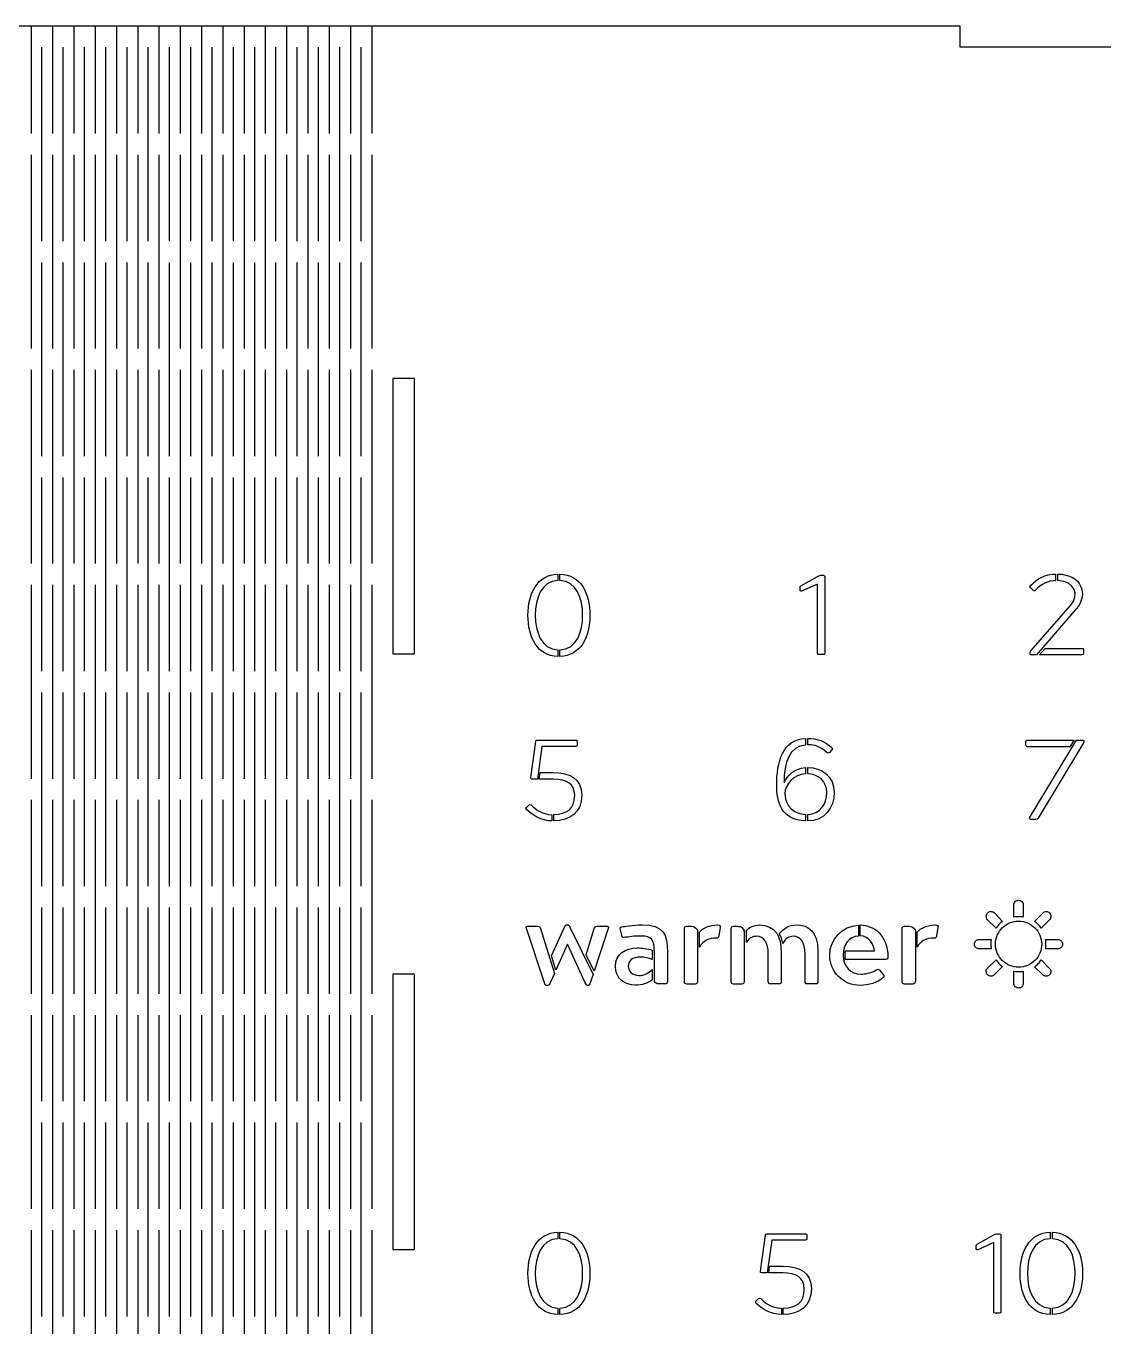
# Model space of a CAD drawing. Header units: centimetres. Extents: x 0 to 98.9, y 0 to 60.
# Drawn here: x 28.56 to 43.76, y 15.11 to 33.45 of the extents above; entities that cross this region are included whole.
import ezdxf

# ---------------------------------------------------------------- set-up
doc = ezdxf.new("R2010")
doc.units = ezdxf.units.CM
doc.header["$MEASUREMENT"] = 0
for name, color, linetype in [('librarydisplayBookMeasured-cut v5_Inner side slot', 7, 'Continuous'), ('librarydisplayBookMeasured-cut v5_Sketch7', 7, 'Continuous'), ('librarydisplayNEW v15_Front face', 7, 'Continuous')]:
    doc.layers.add(name, color=color, linetype=linetype)

# ---------------------------------------------------------------- blocks, each defined once
blk = doc.blocks.new('librarydisplayNEWv15')
at = {"layer": 'librarydisplayNEW v15_Front face'}
for p, q in [((4.857, 25.727), (4.857, 25.635)), ((4.887, 25.635), (4.887, 25.727)), ((8.284, 25.561), (8.517, 25.69)), ((8.561, 25.709), (8.599, 25.709)), ((8.621, 25.687), (8.621, 24.612)), ((11.877, 25.727), (11.877, 25.635)), ((11.91, 25.635), (11.91, 25.727)), ((8.273, 25.498), (8.273, 25.538)), ((8.517, 25.583), (8.295, 25.483)), ((8.517, 24.612), (8.517, 25.583)), ((11.558, 25.498), (11.521, 25.535)), ((11.877, 25.635), (11.88, 25.635)), ((11.529, 24.642), (12.092, 25.29)), ((12.166, 25.235), (11.606, 24.586)), ((4.857, 24.657), (4.857, 24.564)), ((4.887, 24.564), (4.887, 24.657)), ((8.599, 24.59), (8.539, 24.59)), ((11.517, 24.598), (11.517, 24.612)), ((11.606, 24.586), (11.529, 24.586)), ((11.651, 24.586), (11.729, 24.679)), ((12.247, 24.586), (11.651, 24.586)), ((11.729, 24.679), (12.247, 24.679)), ((12.269, 24.657), (12.269, 24.609)), ((4.476, 22.857), (4.546, 23.364)), ((4.568, 23.386), (5.109, 23.386)), ((5.131, 23.364), (5.131, 23.316)), ((8.347, 23.409), (8.347, 23.316)), ((8.38, 23.32), (8.38, 23.409)), ((11.458, 23.312), (11.458, 23.364)), ((11.48, 23.386), (12.136, 23.386)), ((11.51, 22.29), (12.173, 23.386)), ((12.258, 23.323), (11.629, 22.286)), ((12.136, 23.386), (12.077, 23.29)), ((12.173, 23.386), (12.255, 23.386)), ((12.273, 23.368), (12.273, 23.36)), ((4.631, 23.294), (4.568, 22.834)), ((5.109, 23.294), (4.631, 23.294)), ((8.721, 23.249), (8.687, 23.212)), ((12.077, 23.29), (11.48, 23.29)), ((8.347, 22.997), (8.347, 22.912)), ((8.38, 22.912), (8.38, 22.997)), ((4.568, 22.834), (4.498, 22.834)), ((4.594, 22.834), (4.605, 22.927)), ((4.794, 22.834), (4.594, 22.834)), ((4.605, 22.927), (4.794, 22.927)), ((4.413, 22.434), (4.45, 22.471)), ((4.772, 22.334), (4.772, 22.245)), ((4.798, 22.245), (4.798, 22.338)), ((4.798, 22.338), (4.802, 22.338)), ((8.347, 22.338), (8.347, 22.245)), ((8.38, 22.245), (8.38, 22.338)), ((11.599, 22.268), (11.525, 22.268)), ((11.014, 20.949), (11.128, 20.827)), ((11.288, 20.89), (11.288, 21.06)), ((11.421, 21.06), (11.421, 20.89)), ((11.58, 20.83), (11.699, 20.949)), ((4.668, 19.964), (4.416, 20.727)), ((4.431, 20.76), (4.572, 20.76)), ((4.613, 20.73), (4.809, 20.097)), ((4.765, 20.345), (4.95, 20.749)), ((4.983, 20.782), (4.994, 20.782)), ((5.028, 20.749), (5.354, 20.082)), ((5.254, 20.36), (5.368, 20.727)), ((5.565, 20.727), (5.368, 20.127)), ((5.413, 20.76), (5.55, 20.76)), ((6.643, 19.978), (6.643, 20.727)), ((6.676, 20.76), (6.735, 20.76)), ((7.146, 20.745), (7.128, 20.627)), ((7.302, 19.978), (7.302, 20.727)), ((7.335, 20.76), (7.395, 20.76)), ((7.454, 20.741), (7.483, 20.697)), ((9.095, 20.775), (9.095, 20.623)), ((9.121, 20.627), (9.121, 20.779)), ((9.713, 19.978), (9.713, 20.727)), ((9.747, 20.76), (9.806, 20.76)), ((10.217, 20.745), (10.199, 20.627)), ((11.036, 20.734), (10.917, 20.853)), ((11.791, 20.853), (11.673, 20.734)), ((5.757, 20.634), (5.739, 20.712)), ((6.828, 20.712), (6.828, 19.978)), ((6.854, 20.671), (6.85, 20.671)), ((6.854, 20.467), (6.854, 20.671)), ((7.483, 20.697), (7.483, 19.978)), ((7.517, 20.697), (7.513, 20.697)), ((7.517, 20.53), (7.517, 20.697)), ((9.899, 20.712), (9.899, 19.978)), ((9.925, 20.671), (9.921, 20.671)), ((9.925, 20.467), (9.925, 20.671)), ((10.799, 20.575), (10.969, 20.575)), ((11.736, 20.575), (11.906, 20.575)), ((4.991, 20.508), (4.828, 20.141)), ((5.242, 19.964), (4.991, 20.508)), ((5.368, 20.127), (5.254, 20.36)), ((6.187, 20.423), (6.187, 20.293)), ((6.22, 20.412), (6.217, 20.412)), ((6.22, 19.982), (6.22, 20.412)), ((6.402, 20.393), (6.402, 19.982)), ((7.824, 19.982), (7.824, 20.371)), ((8.006, 20.39), (8.006, 19.982)), ((8.343, 19.982), (8.343, 20.371)), ((8.524, 20.412), (8.524, 19.982)), ((8.913, 20.412), (9.324, 20.412)), ((10.969, 20.441), (10.799, 20.441)), ((11.906, 20.441), (11.736, 20.441)), ((4.828, 20.141), (4.765, 20.345)), ((8.88, 20.353), (8.88, 20.345)), ((9.476, 20.293), (8.91, 20.293)), ((10.917, 20.171), (11.036, 20.286)), ((11.128, 20.193), (11.01, 20.075)), ((11.695, 20.075), (11.58, 20.19)), ((11.673, 20.286), (11.791, 20.167)), ((4.809, 20.097), (4.75, 19.964)), ((5.354, 20.082), (5.313, 19.964)), ((6.187, 20.149), (6.187, 20.004)), ((9.395, 20.141), (9.443, 20.082)), ((11.288, 19.956), (11.288, 20.127)), ((11.421, 20.127), (11.421, 19.956)), ((4.716, 19.927), (4.694, 19.927)), ((5.287, 19.927), (5.276, 19.927)), ((6.369, 19.949), (6.272, 19.949)), ((6.791, 19.945), (6.676, 19.945)), ((6.828, 19.978), (6.824, 19.978)), ((7.45, 19.945), (7.335, 19.945)), ((7.972, 19.949), (7.858, 19.949)), ((8.491, 19.949), (8.376, 19.949)), ((9.862, 19.945), (9.747, 19.945)), ((9.899, 19.978), (9.895, 19.978)), ((4.857, 16.448), (4.857, 16.356)), ((4.887, 16.356), (4.887, 16.448)), ((7.713, 15.896), (7.784, 16.404)), ((7.806, 16.426), (8.347, 16.426)), ((7.873, 16.334), (7.81, 15.874)), ((8.347, 16.334), (7.873, 16.334)), ((8.369, 16.404), (8.369, 16.356)), ((10.769, 16.278), (11.003, 16.408)), ((11.047, 16.426), (11.084, 16.426)), ((11.106, 16.404), (11.106, 15.33)), ((11.799, 16.448), (11.799, 16.356)), ((11.832, 16.356), (11.832, 16.448)), ((10.758, 16.215), (10.758, 16.256)), ((11.003, 16.3), (10.78, 16.2)), ((11.003, 15.33), (11.003, 16.3)), ((7.832, 15.874), (7.843, 15.967)), ((7.843, 15.967), (8.032, 15.967)), ((7.81, 15.874), (7.735, 15.874)), ((8.032, 15.874), (7.832, 15.874)), ((7.65, 15.474), (7.687, 15.511)), ((4.857, 15.378), (4.857, 15.285)), ((4.887, 15.285), (4.887, 15.378)), ((8.01, 15.374), (8.01, 15.285)), ((8.035, 15.285), (8.035, 15.378)), ((8.035, 15.378), (8.039, 15.378)), ((11.084, 15.308), (11.025, 15.308)), ((11.799, 15.378), (11.799, 15.285)), ((11.832, 15.285), (11.832, 15.378))]:
    blk.add_line(p, q, dxfattribs=at)
for points in [[(4.435, 25.146), (4.435, 25.453), (4.565, 25.716), (4.857, 25.727)], [(4.887, 25.727), (5.18, 25.716), (5.309, 25.457), (5.309, 25.146)], [(8.517, 25.69), (8.536, 25.701), (8.547, 25.709), (8.561, 25.709)], [(8.599, 25.709), (8.617, 25.709), (8.621, 25.701), (8.621, 25.687)], [(11.521, 25.564), (11.617, 25.661), (11.732, 25.724), (11.877, 25.727)], [(11.91, 25.727), (12.236, 25.72), (12.351, 25.446), (12.166, 25.235)], [(4.857, 25.635), (4.62, 25.627), (4.539, 25.379), (4.539, 25.146)], [(5.206, 25.146), (5.206, 25.379), (5.124, 25.624), (4.887, 25.635)], [(8.273, 25.538), (8.273, 25.55), (8.273, 25.553), (8.284, 25.561)], [(8.295, 25.483), (8.28, 25.479), (8.273, 25.483), (8.273, 25.498)], [(11.521, 25.535), (11.51, 25.546), (11.51, 25.553), (11.521, 25.564)], [(11.592, 25.498), (11.58, 25.487), (11.569, 25.487), (11.558, 25.498)], [(11.88, 25.635), (11.773, 25.631), (11.673, 25.587), (11.592, 25.498)], [(12.092, 25.29), (12.21, 25.424), (12.158, 25.627), (11.91, 25.635)], [(4.857, 24.564), (4.565, 24.572), (4.435, 24.835), (4.435, 25.146)], [(4.539, 25.146), (4.539, 24.912), (4.62, 24.668), (4.857, 24.657)], [(4.887, 24.657), (5.128, 24.668), (5.206, 24.912), (5.206, 25.146)], [(5.309, 25.146), (5.309, 24.838), (5.18, 24.575), (4.887, 24.564)], [(8.539, 24.59), (8.521, 24.59), (8.517, 24.594), (8.517, 24.612)], [(8.621, 24.612), (8.621, 24.594), (8.617, 24.59), (8.599, 24.59)], [(11.517, 24.612), (11.517, 24.623), (11.521, 24.631), (11.529, 24.642)], [(11.529, 24.586), (11.517, 24.586), (11.517, 24.59), (11.517, 24.598)], [(12.247, 24.679), (12.266, 24.679), (12.269, 24.675), (12.269, 24.657)], [(12.269, 24.609), (12.269, 24.59), (12.266, 24.586), (12.247, 24.586)], [(4.546, 23.364), (4.546, 23.383), (4.55, 23.386), (4.568, 23.386)], [(5.109, 23.386), (5.124, 23.386), (5.131, 23.383), (5.131, 23.364)], [(5.131, 23.316), (5.131, 23.301), (5.124, 23.294), (5.109, 23.294)], [(7.943, 22.749), (7.943, 23.075), (8.024, 23.394), (8.347, 23.409)], [(8.347, 23.316), (8.124, 23.301), (8.047, 23.068), (8.047, 22.783)], [(8.38, 23.409), (8.521, 23.409), (8.617, 23.368), (8.721, 23.279)], [(8.65, 23.212), (8.558, 23.294), (8.487, 23.32), (8.38, 23.32)], [(11.458, 23.364), (11.458, 23.383), (11.466, 23.386), (11.48, 23.386)], [(11.48, 23.29), (11.466, 23.29), (11.458, 23.294), (11.458, 23.312)], [(12.255, 23.386), (12.266, 23.386), (12.273, 23.383), (12.273, 23.368)], [(12.273, 23.36), (12.273, 23.349), (12.269, 23.342), (12.258, 23.323)], [(8.687, 23.212), (8.676, 23.201), (8.665, 23.197), (8.65, 23.212)], [(8.721, 23.279), (8.732, 23.268), (8.732, 23.26), (8.721, 23.249)], [(8.047, 22.783), (8.091, 22.886), (8.184, 22.983), (8.347, 22.997)], [(8.38, 22.997), (8.584, 23.001), (8.754, 22.871), (8.754, 22.645)], [(4.498, 22.834), (4.479, 22.834), (4.472, 22.838), (4.476, 22.857)], [(4.794, 22.927), (5.017, 22.927), (5.194, 22.849), (5.194, 22.608)], [(5.094, 22.605), (5.094, 22.775), (4.976, 22.834), (4.794, 22.834)], [(8.347, 22.245), (8.006, 22.257), (7.943, 22.52), (7.943, 22.749)], [(8.347, 22.912), (8.191, 22.897), (8.058, 22.764), (8.058, 22.627)], [(8.65, 22.645), (8.65, 22.808), (8.524, 22.908), (8.38, 22.912)], [(5.194, 22.608), (5.194, 22.364), (5.031, 22.253), (4.798, 22.245)], [(4.802, 22.338), (4.98, 22.342), (5.094, 22.408), (5.094, 22.605)], [(8.058, 22.627), (8.058, 22.553), (8.098, 22.349), (8.347, 22.338)], [(8.38, 22.338), (8.558, 22.342), (8.65, 22.486), (8.65, 22.645)], [(8.754, 22.645), (8.754, 22.431), (8.617, 22.245), (8.38, 22.245)], [(4.413, 22.408), (4.402, 22.42), (4.405, 22.423), (4.413, 22.434)], [(4.772, 22.245), (4.624, 22.249), (4.509, 22.316), (4.413, 22.408)], [(4.45, 22.471), (4.461, 22.482), (4.468, 22.482), (4.479, 22.471)], [(4.479, 22.471), (4.539, 22.412), (4.631, 22.338), (4.772, 22.334)], [(11.525, 22.268), (11.514, 22.268), (11.503, 22.275), (11.51, 22.29)], [(11.629, 22.286), (11.621, 22.275), (11.614, 22.268), (11.599, 22.268)], [(11.288, 21.06), (11.288, 21.079), (11.295, 21.093), (11.306, 21.108)], [(11.306, 21.108), (11.317, 21.123), (11.336, 21.127), (11.354, 21.127)], [(11.354, 21.127), (11.373, 21.127), (11.388, 21.119), (11.402, 21.108)], [(11.402, 21.108), (11.417, 21.093), (11.421, 21.079), (11.421, 21.06)], [(10.899, 20.901), (10.899, 20.919), (10.906, 20.934), (10.917, 20.949)], [(10.917, 20.949), (10.925, 20.956), (10.932, 20.96), (10.939, 20.964)], [(10.939, 20.964), (10.947, 20.967), (10.954, 20.967), (10.965, 20.967)], [(10.965, 20.967), (10.973, 20.967), (10.98, 20.967), (10.991, 20.964)], [(10.991, 20.964), (10.999, 20.96), (11.006, 20.956), (11.014, 20.949)], [(11.699, 20.949), (11.706, 20.956), (11.714, 20.96), (11.721, 20.964)], [(11.721, 20.964), (11.728, 20.967), (11.736, 20.967), (11.747, 20.967)], [(11.747, 20.967), (11.754, 20.967), (11.762, 20.967), (11.769, 20.964)], [(11.769, 20.964), (11.777, 20.96), (11.784, 20.956), (11.791, 20.949)], [(11.791, 20.949), (11.803, 20.934), (11.81, 20.919), (11.81, 20.901)], [(4.416, 20.727), (4.405, 20.753), (4.409, 20.76), (4.431, 20.76)], [(4.572, 20.76), (4.594, 20.76), (4.605, 20.753), (4.613, 20.73)], [(4.95, 20.749), (4.961, 20.767), (4.965, 20.782), (4.983, 20.782)], [(4.994, 20.782), (5.009, 20.782), (5.016, 20.767), (5.028, 20.749)], [(5.368, 20.727), (5.379, 20.753), (5.387, 20.76), (5.413, 20.76)], [(5.55, 20.76), (5.572, 20.76), (5.576, 20.753), (5.565, 20.727)], [(5.739, 20.712), (5.731, 20.738), (5.735, 20.749), (5.761, 20.753)], [(5.761, 20.753), (5.78, 20.756), (5.924, 20.782), (6.043, 20.782)], [(6.043, 20.782), (6.35, 20.782), (6.402, 20.649), (6.402, 20.393)], [(6.643, 20.727), (6.643, 20.753), (6.65, 20.76), (6.676, 20.76)], [(6.735, 20.76), (6.783, 20.76), (6.791, 20.749), (6.828, 20.712)], [(6.85, 20.671), (6.906, 20.741), (6.995, 20.779), (7.113, 20.779)], [(7.113, 20.779), (7.146, 20.779), (7.15, 20.767), (7.146, 20.745)], [(7.302, 20.727), (7.302, 20.753), (7.313, 20.76), (7.335, 20.76)], [(7.395, 20.76), (7.424, 20.76), (7.443, 20.756), (7.454, 20.741)], [(7.513, 20.697), (7.561, 20.749), (7.624, 20.779), (7.698, 20.779)], [(7.698, 20.779), (7.928, 20.779), (8.006, 20.616), (8.006, 20.39)], [(7.98, 20.649), (8.039, 20.734), (8.121, 20.779), (8.217, 20.779)], [(8.217, 20.779), (8.395, 20.779), (8.524, 20.686), (8.524, 20.412)], [(8.691, 20.349), (8.691, 20.571), (8.869, 20.767), (9.095, 20.775)], [(9.121, 20.779), (9.38, 20.771), (9.51, 20.564), (9.51, 20.33)], [(9.713, 20.727), (9.713, 20.753), (9.721, 20.76), (9.747, 20.76)], [(9.806, 20.76), (9.854, 20.76), (9.862, 20.749), (9.899, 20.712)], [(9.921, 20.671), (9.976, 20.741), (10.065, 20.779), (10.184, 20.779)], [(10.184, 20.779), (10.217, 20.779), (10.221, 20.767), (10.217, 20.745)], [(10.917, 20.853), (10.902, 20.867), (10.899, 20.882), (10.899, 20.901)], [(11.128, 20.827), (11.091, 20.801), (11.062, 20.771), (11.036, 20.734)], [(11.054, 20.634), (11.073, 20.675), (11.095, 20.708), (11.125, 20.738)], [(11.125, 20.738), (11.154, 20.767), (11.188, 20.79), (11.228, 20.808)], [(11.228, 20.808), (11.269, 20.827), (11.31, 20.834), (11.354, 20.834)], [(11.321, 20.893), (11.31, 20.893), (11.299, 20.89), (11.288, 20.89)], [(11.354, 20.893), (11.343, 20.893), (11.332, 20.893), (11.321, 20.893)], [(11.388, 20.893), (11.377, 20.893), (11.365, 20.893), (11.354, 20.893)], [(11.354, 20.834), (11.399, 20.834), (11.44, 20.827), (11.48, 20.808)], [(11.421, 20.89), (11.41, 20.893), (11.399, 20.893), (11.388, 20.893)], [(11.48, 20.808), (11.521, 20.79), (11.554, 20.767), (11.584, 20.738)], [(11.632, 20.786), (11.617, 20.801), (11.599, 20.816), (11.58, 20.83)], [(11.584, 20.738), (11.614, 20.708), (11.636, 20.675), (11.654, 20.634)], [(11.673, 20.734), (11.662, 20.753), (11.647, 20.767), (11.632, 20.786)], [(11.81, 20.901), (11.81, 20.882), (11.803, 20.867), (11.791, 20.853)], [(5.794, 20.601), (5.768, 20.597), (5.761, 20.608), (5.757, 20.634)], [(6.031, 20.623), (5.939, 20.623), (5.854, 20.612), (5.794, 20.601)], [(6.217, 20.412), (6.217, 20.564), (6.18, 20.623), (6.031, 20.623)], [(7.091, 20.593), (6.991, 20.593), (6.902, 20.556), (6.854, 20.467)], [(7.128, 20.627), (7.124, 20.601), (7.117, 20.593), (7.091, 20.593)], [(7.658, 20.619), (7.602, 20.619), (7.55, 20.597), (7.517, 20.53)], [(7.824, 20.371), (7.824, 20.527), (7.769, 20.619), (7.658, 20.619)], [(8.028, 20.516), (8.024, 20.564), (8.006, 20.623), (7.98, 20.649)], [(8.176, 20.619), (8.124, 20.616), (8.061, 20.593), (8.028, 20.516)], [(8.343, 20.371), (8.343, 20.541), (8.28, 20.619), (8.176, 20.619)], [(9.095, 20.623), (8.965, 20.616), (8.88, 20.504), (8.88, 20.353)], [(9.324, 20.412), (9.313, 20.504), (9.25, 20.619), (9.121, 20.627)], [(10.162, 20.593), (10.062, 20.593), (9.973, 20.556), (9.925, 20.467)], [(10.199, 20.627), (10.195, 20.601), (10.188, 20.593), (10.162, 20.593)], [(10.732, 20.508), (10.732, 20.527), (10.739, 20.541), (10.751, 20.556)], [(10.751, 20.556), (10.762, 20.571), (10.78, 20.575), (10.799, 20.575)], [(10.969, 20.575), (10.969, 20.564), (10.965, 20.553), (10.965, 20.541)], [(11.028, 20.508), (11.028, 20.553), (11.036, 20.593), (11.054, 20.634)], [(11.654, 20.634), (11.669, 20.593), (11.68, 20.553), (11.68, 20.508)], [(11.74, 20.541), (11.74, 20.553), (11.736, 20.564), (11.736, 20.575)], [(11.906, 20.575), (11.925, 20.575), (11.94, 20.567), (11.954, 20.556)], [(11.954, 20.556), (11.969, 20.545), (11.973, 20.527), (11.973, 20.508)], [(5.668, 20.197), (5.668, 20.371), (5.805, 20.456), (5.98, 20.456)], [(5.98, 20.456), (6.035, 20.456), (6.12, 20.445), (6.187, 20.423)], [(8.91, 20.293), (8.906, 20.33), (8.906, 20.375), (8.913, 20.412)], [(10.736, 20.482), (10.732, 20.49), (10.732, 20.497), (10.732, 20.508)], [(10.751, 20.46), (10.743, 20.467), (10.739, 20.471), (10.736, 20.482)], [(10.773, 20.445), (10.765, 20.449), (10.758, 20.453), (10.751, 20.46)], [(10.799, 20.441), (10.788, 20.441), (10.78, 20.441), (10.773, 20.445)], [(10.965, 20.541), (10.965, 20.53), (10.962, 20.519), (10.962, 20.508)], [(10.962, 20.508), (10.962, 20.497), (10.962, 20.486), (10.965, 20.475)], [(10.965, 20.475), (10.965, 20.464), (10.969, 20.453), (10.969, 20.441)], [(11.054, 20.382), (11.036, 20.423), (11.028, 20.464), (11.028, 20.508)], [(11.125, 20.278), (11.095, 20.308), (11.073, 20.341), (11.054, 20.382)], [(11.654, 20.382), (11.636, 20.341), (11.614, 20.308), (11.584, 20.278)], [(11.68, 20.508), (11.68, 20.464), (11.673, 20.423), (11.654, 20.382)], [(11.736, 20.441), (11.74, 20.453), (11.74, 20.464), (11.74, 20.475)], [(11.74, 20.508), (11.74, 20.519), (11.74, 20.53), (11.74, 20.541)], [(11.74, 20.475), (11.74, 20.486), (11.74, 20.497), (11.74, 20.508)], [(11.932, 20.445), (11.925, 20.441), (11.914, 20.441), (11.906, 20.441)], [(11.954, 20.46), (11.947, 20.453), (11.94, 20.449), (11.932, 20.445)], [(11.969, 20.482), (11.966, 20.475), (11.962, 20.467), (11.954, 20.46)], [(11.973, 20.508), (11.973, 20.501), (11.973, 20.49), (11.969, 20.482)], [(5.95, 19.93), (5.805, 19.93), (5.668, 20.019), (5.668, 20.197)], [(6.024, 20.327), (5.902, 20.327), (5.85, 20.271), (5.85, 20.197)], [(5.85, 20.197), (5.85, 20.134), (5.898, 20.067), (6.005, 20.067)], [(6.187, 20.293), (6.135, 20.312), (6.08, 20.327), (6.024, 20.327)], [(9.121, 19.927), (8.88, 19.927), (8.691, 20.115), (8.691, 20.349)], [(8.88, 20.345), (8.88, 20.197), (8.987, 20.086), (9.128, 20.086)], [(9.51, 20.33), (9.51, 20.304), (9.506, 20.293), (9.476, 20.293)], [(11.036, 20.286), (11.062, 20.249), (11.091, 20.219), (11.128, 20.193)], [(11.228, 20.208), (11.188, 20.227), (11.154, 20.249), (11.125, 20.278)], [(11.354, 20.182), (11.31, 20.182), (11.269, 20.19), (11.228, 20.208)], [(11.48, 20.208), (11.44, 20.19), (11.399, 20.182), (11.354, 20.182)], [(11.584, 20.278), (11.554, 20.249), (11.521, 20.227), (11.48, 20.208)], [(11.58, 20.19), (11.599, 20.204), (11.614, 20.216), (11.632, 20.234)], [(11.632, 20.234), (11.647, 20.249), (11.662, 20.267), (11.673, 20.286)], [(6.187, 20.004), (6.124, 19.956), (6.043, 19.93), (5.95, 19.93)], [(6.005, 20.067), (6.068, 20.067), (6.139, 20.104), (6.187, 20.149)], [(9.447, 20.038), (9.373, 19.967), (9.239, 19.927), (9.121, 19.927)], [(9.128, 20.086), (9.187, 20.086), (9.265, 20.097), (9.347, 20.145)], [(9.347, 20.145), (9.373, 20.156), (9.38, 20.164), (9.395, 20.141)], [(9.443, 20.082), (9.458, 20.064), (9.461, 20.053), (9.447, 20.038)], [(10.899, 20.123), (10.899, 20.13), (10.899, 20.141), (10.902, 20.149)], [(10.917, 20.075), (10.902, 20.09), (10.899, 20.104), (10.899, 20.123)], [(10.902, 20.149), (10.906, 20.156), (10.91, 20.164), (10.917, 20.171)], [(10.965, 20.056), (10.947, 20.056), (10.932, 20.064), (10.917, 20.075)], [(11.01, 20.075), (10.995, 20.06), (10.98, 20.056), (10.965, 20.056)], [(11.288, 20.127), (11.299, 20.123), (11.31, 20.123), (11.321, 20.123)], [(11.321, 20.123), (11.332, 20.123), (11.343, 20.123), (11.354, 20.123)], [(11.354, 20.123), (11.365, 20.123), (11.377, 20.123), (11.388, 20.123)], [(11.388, 20.123), (11.399, 20.123), (11.41, 20.127), (11.421, 20.127)], [(11.743, 20.056), (11.725, 20.056), (11.71, 20.064), (11.695, 20.075)], [(11.791, 20.075), (11.777, 20.06), (11.762, 20.056), (11.743, 20.056)], [(11.791, 20.167), (11.799, 20.16), (11.803, 20.153), (11.806, 20.145)], [(11.81, 20.119), (11.81, 20.104), (11.803, 20.09), (11.791, 20.075)], [(11.806, 20.145), (11.81, 20.138), (11.81, 20.127), (11.81, 20.119)], [(4.694, 19.927), (4.683, 19.927), (4.676, 19.938), (4.668, 19.964)], [(4.75, 19.964), (4.739, 19.941), (4.728, 19.927), (4.716, 19.927)], [(5.276, 19.927), (5.265, 19.927), (5.254, 19.938), (5.242, 19.964)], [(5.313, 19.964), (5.305, 19.941), (5.294, 19.927), (5.287, 19.927)], [(6.272, 19.949), (6.25, 19.949), (6.235, 19.96), (6.22, 19.982)], [(6.402, 19.982), (6.402, 19.956), (6.394, 19.949), (6.369, 19.949)], [(6.676, 19.945), (6.65, 19.945), (6.643, 19.953), (6.643, 19.978)], [(6.824, 19.978), (6.824, 19.953), (6.817, 19.945), (6.791, 19.945)], [(7.335, 19.945), (7.313, 19.945), (7.302, 19.953), (7.302, 19.978)], [(7.483, 19.978), (7.483, 19.953), (7.476, 19.945), (7.45, 19.945)], [(7.858, 19.949), (7.832, 19.949), (7.824, 19.956), (7.824, 19.982)], [(8.006, 19.982), (8.006, 19.956), (7.998, 19.949), (7.972, 19.949)], [(8.376, 19.949), (8.35, 19.949), (8.343, 19.956), (8.343, 19.982)], [(8.524, 19.982), (8.524, 19.956), (8.517, 19.949), (8.491, 19.949)], [(9.747, 19.945), (9.721, 19.945), (9.713, 19.953), (9.713, 19.978)], [(9.895, 19.978), (9.895, 19.953), (9.887, 19.945), (9.862, 19.945)], [(11.306, 19.908), (11.295, 19.923), (11.288, 19.938), (11.288, 19.956)], [(11.354, 19.89), (11.336, 19.89), (11.321, 19.897), (11.306, 19.908)], [(11.402, 19.908), (11.391, 19.893), (11.373, 19.89), (11.354, 19.89)], [(11.421, 19.956), (11.421, 19.938), (11.414, 19.923), (11.402, 19.908)], [(4.435, 15.867), (4.435, 16.178), (4.565, 16.437), (4.857, 16.448)], [(4.857, 16.356), (4.62, 16.348), (4.539, 16.1), (4.539, 15.867)], [(4.887, 16.448), (5.18, 16.437), (5.309, 16.178), (5.309, 15.867)], [(5.206, 15.867), (5.206, 16.1), (5.124, 16.345), (4.887, 16.356)], [(7.784, 16.404), (7.784, 16.422), (7.787, 16.426), (7.806, 16.426)], [(8.347, 16.426), (8.361, 16.426), (8.369, 16.422), (8.369, 16.404)], [(8.369, 16.356), (8.369, 16.341), (8.361, 16.334), (8.347, 16.334)], [(11.003, 16.408), (11.021, 16.419), (11.032, 16.426), (11.047, 16.426)], [(11.084, 16.426), (11.103, 16.426), (11.106, 16.419), (11.106, 16.404)], [(11.377, 15.867), (11.377, 16.178), (11.506, 16.437), (11.799, 16.448)], [(11.799, 16.356), (11.562, 16.348), (11.48, 16.1), (11.48, 15.867)], [(11.832, 16.448), (12.125, 16.437), (12.255, 16.178), (12.255, 15.867)], [(12.151, 15.867), (12.151, 16.1), (12.069, 16.345), (11.832, 16.356)], [(10.758, 16.256), (10.758, 16.267), (10.758, 16.271), (10.769, 16.278)], [(10.78, 16.2), (10.765, 16.197), (10.758, 16.2), (10.758, 16.215)], [(8.032, 15.967), (8.254, 15.967), (8.432, 15.889), (8.432, 15.648)], [(4.857, 15.285), (4.565, 15.293), (4.435, 15.556), (4.435, 15.867)], [(4.539, 15.867), (4.539, 15.633), (4.62, 15.389), (4.857, 15.378)], [(4.887, 15.378), (5.128, 15.389), (5.206, 15.633), (5.206, 15.867)], [(5.309, 15.867), (5.309, 15.556), (5.183, 15.296), (4.887, 15.285)], [(7.735, 15.874), (7.717, 15.874), (7.71, 15.878), (7.713, 15.896)], [(8.332, 15.645), (8.332, 15.815), (8.213, 15.874), (8.032, 15.874)], [(11.799, 15.285), (11.506, 15.293), (11.377, 15.556), (11.377, 15.867)], [(11.48, 15.867), (11.48, 15.633), (11.562, 15.389), (11.799, 15.378)], [(11.832, 15.378), (12.073, 15.389), (12.151, 15.633), (12.151, 15.867)], [(12.255, 15.867), (12.255, 15.556), (12.125, 15.296), (11.832, 15.285)], [(8.432, 15.648), (8.432, 15.404), (8.269, 15.293), (8.035, 15.285)], [(8.039, 15.378), (8.217, 15.382), (8.332, 15.448), (8.332, 15.645)], [(7.65, 15.448), (7.639, 15.459), (7.643, 15.463), (7.65, 15.474)], [(8.01, 15.285), (7.861, 15.289), (7.747, 15.356), (7.65, 15.448)], [(7.687, 15.511), (7.698, 15.522), (7.706, 15.522), (7.717, 15.511)], [(7.717, 15.511), (7.776, 15.452), (7.869, 15.378), (8.01, 15.374)], [(11.025, 15.308), (11.006, 15.308), (11.003, 15.311), (11.003, 15.33)], [(11.106, 15.33), (11.106, 15.311), (11.103, 15.308), (11.084, 15.308)]]:
    blk.add_open_spline(points, degree=3, dxfattribs=at)

msp = doc.modelspace()

# ---------------------------------------------------------------- linework, layer by layer
at = {"layer": 'librarydisplayBookMeasured-cut v5_Inner side slot'}
for p, q in [((34.031, 28.483), (33.731, 28.483)), ((33.731, 28.483), (33.731, 24.603)), ((34.031, 28.483), (34.031, 24.603)), ((33.731, 24.603), (34.031, 24.603)), ((33.731, 20.083), (33.731, 16.203)), ((34.031, 20.083), (33.731, 20.083)), ((34.031, 20.083), (34.031, 16.203)), ((33.731, 16.203), (34.031, 16.203))]:
    msp.add_line(p, q, dxfattribs=at)
at = {"layer": 'librarydisplayBookMeasured-cut v5_Sketch7'}
for p, q in [((41.722, 33.453), (4.94, 33.453)), ((28.631, 33.453), (28.631, 31.937)), ((28.931, 33.453), (28.931, 31.937)), ((29.231, 33.453), (29.231, 31.937)), ((29.531, 33.453), (29.531, 31.937)), ((29.831, 33.453), (29.831, 31.937)), ((30.131, 33.453), (30.131, 31.937)), ((30.431, 33.453), (30.431, 31.937)), ((30.731, 33.453), (30.731, 31.937)), ((31.031, 33.453), (31.031, 31.937)), ((31.331, 33.453), (31.331, 31.937)), ((31.631, 33.453), (31.631, 31.937)), ((31.931, 33.453), (31.931, 31.937)), ((32.231, 33.453), (32.231, 31.937)), ((32.531, 33.453), (32.531, 31.937)), ((32.831, 33.453), (32.831, 31.937)), ((33.131, 33.453), (33.131, 31.937)), ((33.431, 33.453), (33.431, 31.937)), ((41.724, 33.453), (41.722, 33.453)), ((41.729, 33.45), (41.724, 33.453)), ((41.732, 33.445), (41.729, 33.45)), ((41.732, 33.443), (41.732, 33.445)), ((41.732, 33.153), (41.732, 33.443)), ((28.781, 30.421), (28.781, 33.153)), ((29.081, 30.421), (29.081, 33.153)), ((29.381, 30.421), (29.381, 33.153)), ((29.681, 30.421), (29.681, 33.153)), ((29.981, 30.421), (29.981, 33.153)), ((30.281, 30.421), (30.281, 33.153)), ((30.581, 30.421), (30.581, 33.153)), ((30.881, 30.421), (30.881, 33.153)), ((31.181, 30.421), (31.181, 33.153)), ((31.481, 30.421), (31.481, 33.153)), ((31.781, 30.421), (31.781, 33.153)), ((32.081, 30.421), (32.081, 33.153)), ((32.381, 30.421), (32.381, 33.153)), ((32.681, 30.421), (32.681, 33.153)), ((32.981, 30.421), (32.981, 33.153)), ((33.281, 30.421), (33.281, 33.153)), ((45.612, 33.153), (41.732, 33.153)), ((28.631, 31.637), (28.631, 28.905)), ((28.931, 31.637), (28.931, 28.905)), ((29.231, 31.637), (29.231, 28.905)), ((29.531, 31.637), (29.531, 28.905)), ((29.831, 31.637), (29.831, 28.905)), ((30.131, 31.637), (30.131, 28.905)), ((30.431, 31.637), (30.431, 28.905)), ((30.731, 31.637), (30.731, 28.905)), ((31.031, 31.637), (31.031, 28.905)), ((31.331, 31.637), (31.331, 28.905)), ((31.631, 31.637), (31.631, 28.905)), ((31.931, 31.637), (31.931, 28.905)), ((32.231, 31.637), (32.231, 28.905)), ((32.531, 31.637), (32.531, 28.905)), ((32.831, 31.637), (32.831, 28.905)), ((33.131, 31.637), (33.131, 28.905)), ((33.431, 31.637), (33.431, 28.905)), ((28.781, 27.389), (28.781, 30.121)), ((29.081, 27.389), (29.081, 30.121)), ((29.381, 27.389), (29.381, 30.121)), ((29.681, 27.389), (29.681, 30.121)), ((29.981, 27.389), (29.981, 30.121)), ((30.281, 27.389), (30.281, 30.121)), ((30.581, 27.389), (30.581, 30.121)), ((30.881, 27.389), (30.881, 30.121)), ((31.181, 27.389), (31.181, 30.121)), ((31.481, 27.389), (31.481, 30.121)), ((31.781, 27.389), (31.781, 30.121)), ((32.081, 27.389), (32.081, 30.121)), ((32.381, 27.389), (32.381, 30.121)), ((32.681, 27.389), (32.681, 30.121)), ((32.981, 27.389), (32.981, 30.121)), ((33.281, 27.389), (33.281, 30.121)), ((28.631, 28.605), (28.631, 25.873)), ((28.931, 28.605), (28.931, 25.873)), ((29.231, 28.605), (29.231, 25.873)), ((29.531, 28.605), (29.531, 25.873)), ((29.831, 28.605), (29.831, 25.873)), ((30.131, 28.605), (30.131, 25.873)), ((30.431, 28.605), (30.431, 25.873)), ((30.731, 28.605), (30.731, 25.873)), ((31.031, 28.605), (31.031, 25.873)), ((31.331, 28.605), (31.331, 25.873)), ((31.631, 28.605), (31.631, 25.873)), ((31.931, 28.605), (31.931, 25.873)), ((32.231, 28.605), (32.231, 25.873)), ((32.531, 28.605), (32.531, 25.873)), ((32.831, 28.605), (32.831, 25.873)), ((33.131, 28.605), (33.131, 25.873)), ((33.431, 28.605), (33.431, 25.873)), ((28.781, 24.357), (28.781, 27.089)), ((29.081, 24.357), (29.081, 27.089)), ((29.381, 24.357), (29.381, 27.089)), ((29.681, 24.357), (29.681, 27.089)), ((29.981, 24.357), (29.981, 27.089)), ((30.281, 24.357), (30.281, 27.089)), ((30.581, 24.357), (30.581, 27.089)), ((30.881, 24.357), (30.881, 27.089)), ((31.181, 24.357), (31.181, 27.089)), ((31.481, 24.357), (31.481, 27.089)), ((31.781, 24.357), (31.781, 27.089)), ((32.081, 24.357), (32.081, 27.089)), ((32.381, 24.357), (32.381, 27.089)), ((32.681, 24.357), (32.681, 27.089)), ((32.981, 24.357), (32.981, 27.089)), ((33.281, 24.357), (33.281, 27.089)), ((28.631, 25.573), (28.631, 22.841)), ((28.931, 25.573), (28.931, 22.841)), ((29.231, 25.573), (29.231, 22.841)), ((29.531, 25.573), (29.531, 22.841)), ((29.831, 25.573), (29.831, 22.841)), ((30.131, 25.573), (30.131, 22.841)), ((30.431, 25.573), (30.431, 22.841)), ((30.731, 25.573), (30.731, 22.841)), ((31.031, 25.573), (31.031, 22.841)), ((31.331, 25.573), (31.331, 22.841)), ((31.631, 25.573), (31.631, 22.841)), ((31.931, 25.573), (31.931, 22.841)), ((32.231, 25.573), (32.231, 22.841)), ((32.531, 25.573), (32.531, 22.841)), ((32.831, 25.573), (32.831, 22.841)), ((33.131, 25.573), (33.131, 22.841)), ((33.431, 25.573), (33.431, 22.841)), ((28.781, 21.325), (28.781, 24.057)), ((29.081, 21.325), (29.081, 24.057)), ((29.381, 21.325), (29.381, 24.057)), ((29.681, 21.325), (29.681, 24.057)), ((29.981, 21.325), (29.981, 24.057)), ((30.281, 21.325), (30.281, 24.057)), ((30.581, 21.325), (30.581, 24.057)), ((30.881, 21.325), (30.881, 24.057)), ((31.181, 21.325), (31.181, 24.057)), ((31.481, 21.325), (31.481, 24.057)), ((31.781, 21.325), (31.781, 24.057)), ((32.081, 21.325), (32.081, 24.057)), ((32.381, 21.325), (32.381, 24.057)), ((32.681, 21.325), (32.681, 24.057)), ((32.981, 21.325), (32.981, 24.057)), ((33.281, 21.325), (33.281, 24.057)), ((28.631, 22.541), (28.631, 19.809)), ((28.931, 22.541), (28.931, 19.809)), ((29.231, 22.541), (29.231, 19.809)), ((29.531, 22.541), (29.531, 19.809)), ((29.831, 22.541), (29.831, 19.809)), ((30.131, 22.541), (30.131, 19.809)), ((30.431, 22.541), (30.431, 19.809)), ((30.731, 22.541), (30.731, 19.809)), ((31.031, 22.541), (31.031, 19.809)), ((31.331, 22.541), (31.331, 19.809)), ((31.631, 22.541), (31.631, 19.809)), ((31.931, 22.541), (31.931, 19.809)), ((32.231, 22.541), (32.231, 19.809)), ((32.531, 22.541), (32.531, 19.809)), ((32.831, 22.541), (32.831, 19.809)), ((33.131, 22.541), (33.131, 19.809)), ((33.431, 22.541), (33.431, 19.809)), ((28.781, 18.293), (28.781, 21.025)), ((29.081, 18.293), (29.081, 21.025)), ((29.381, 18.293), (29.381, 21.025)), ((29.681, 18.293), (29.681, 21.025)), ((29.981, 18.293), (29.981, 21.025)), ((30.281, 18.293), (30.281, 21.025)), ((30.581, 18.293), (30.581, 21.025)), ((30.881, 18.293), (30.881, 21.025)), ((31.181, 18.293), (31.181, 21.025)), ((31.481, 18.293), (31.481, 21.025)), ((31.781, 18.293), (31.781, 21.025)), ((32.081, 18.293), (32.081, 21.025)), ((32.381, 18.293), (32.381, 21.025)), ((32.681, 18.293), (32.681, 21.025)), ((32.981, 18.293), (32.981, 21.025)), ((33.281, 18.293), (33.281, 21.025)), ((28.631, 19.509), (28.631, 16.777)), ((28.931, 19.509), (28.931, 16.777)), ((29.231, 19.509), (29.231, 16.777)), ((29.531, 19.509), (29.531, 16.777)), ((29.831, 19.509), (29.831, 16.777)), ((30.131, 19.509), (30.131, 16.777)), ((30.431, 19.509), (30.431, 16.777)), ((30.731, 19.509), (30.731, 16.777)), ((31.031, 19.509), (31.031, 16.777)), ((31.331, 19.509), (31.331, 16.777)), ((31.631, 19.509), (31.631, 16.777)), ((31.931, 19.509), (31.931, 16.777)), ((32.231, 19.509), (32.231, 16.777)), ((32.531, 19.509), (32.531, 16.777)), ((32.831, 19.509), (32.831, 16.777)), ((33.131, 19.509), (33.131, 16.777)), ((33.431, 19.509), (33.431, 16.777)), ((28.781, 15.261), (28.781, 17.993)), ((29.081, 15.261), (29.081, 17.993)), ((29.381, 15.261), (29.381, 17.993)), ((29.681, 15.261), (29.681, 17.993)), ((29.981, 15.261), (29.981, 17.993)), ((30.281, 15.261), (30.281, 17.993)), ((30.581, 15.261), (30.581, 17.993)), ((30.881, 15.261), (30.881, 17.993)), ((31.181, 15.261), (31.181, 17.993)), ((31.481, 15.261), (31.481, 17.993)), ((31.781, 15.261), (31.781, 17.993)), ((32.081, 15.261), (32.081, 17.993)), ((32.381, 15.261), (32.381, 17.993)), ((32.681, 15.261), (32.681, 17.993)), ((32.981, 15.261), (32.981, 17.993)), ((33.281, 15.261), (33.281, 17.993)), ((28.631, 16.477), (28.631, 13.745)), ((28.931, 16.477), (28.931, 13.745)), ((29.231, 16.477), (29.231, 13.745)), ((29.531, 16.477), (29.531, 13.745)), ((29.831, 16.477), (29.831, 13.745)), ((30.131, 16.477), (30.131, 13.745)), ((30.431, 16.477), (30.431, 13.745)), ((30.731, 16.477), (30.731, 13.745)), ((31.031, 16.477), (31.031, 13.745)), ((31.331, 16.477), (31.331, 13.745)), ((31.631, 16.477), (31.631, 13.745)), ((31.931, 16.477), (31.931, 13.745)), ((32.231, 16.477), (32.231, 13.745)), ((32.531, 16.477), (32.531, 13.745)), ((32.831, 16.477), (32.831, 13.745)), ((33.131, 16.477), (33.131, 13.745)), ((33.431, 16.477), (33.431, 13.745))]:
    msp.add_line(p, q, dxfattribs=at)

# ---------------------------------------------------------------- block references
msp.add_blockref('librarydisplayNEWv15', (31.2, 0))

doc.saveas('drawing.dxf')
